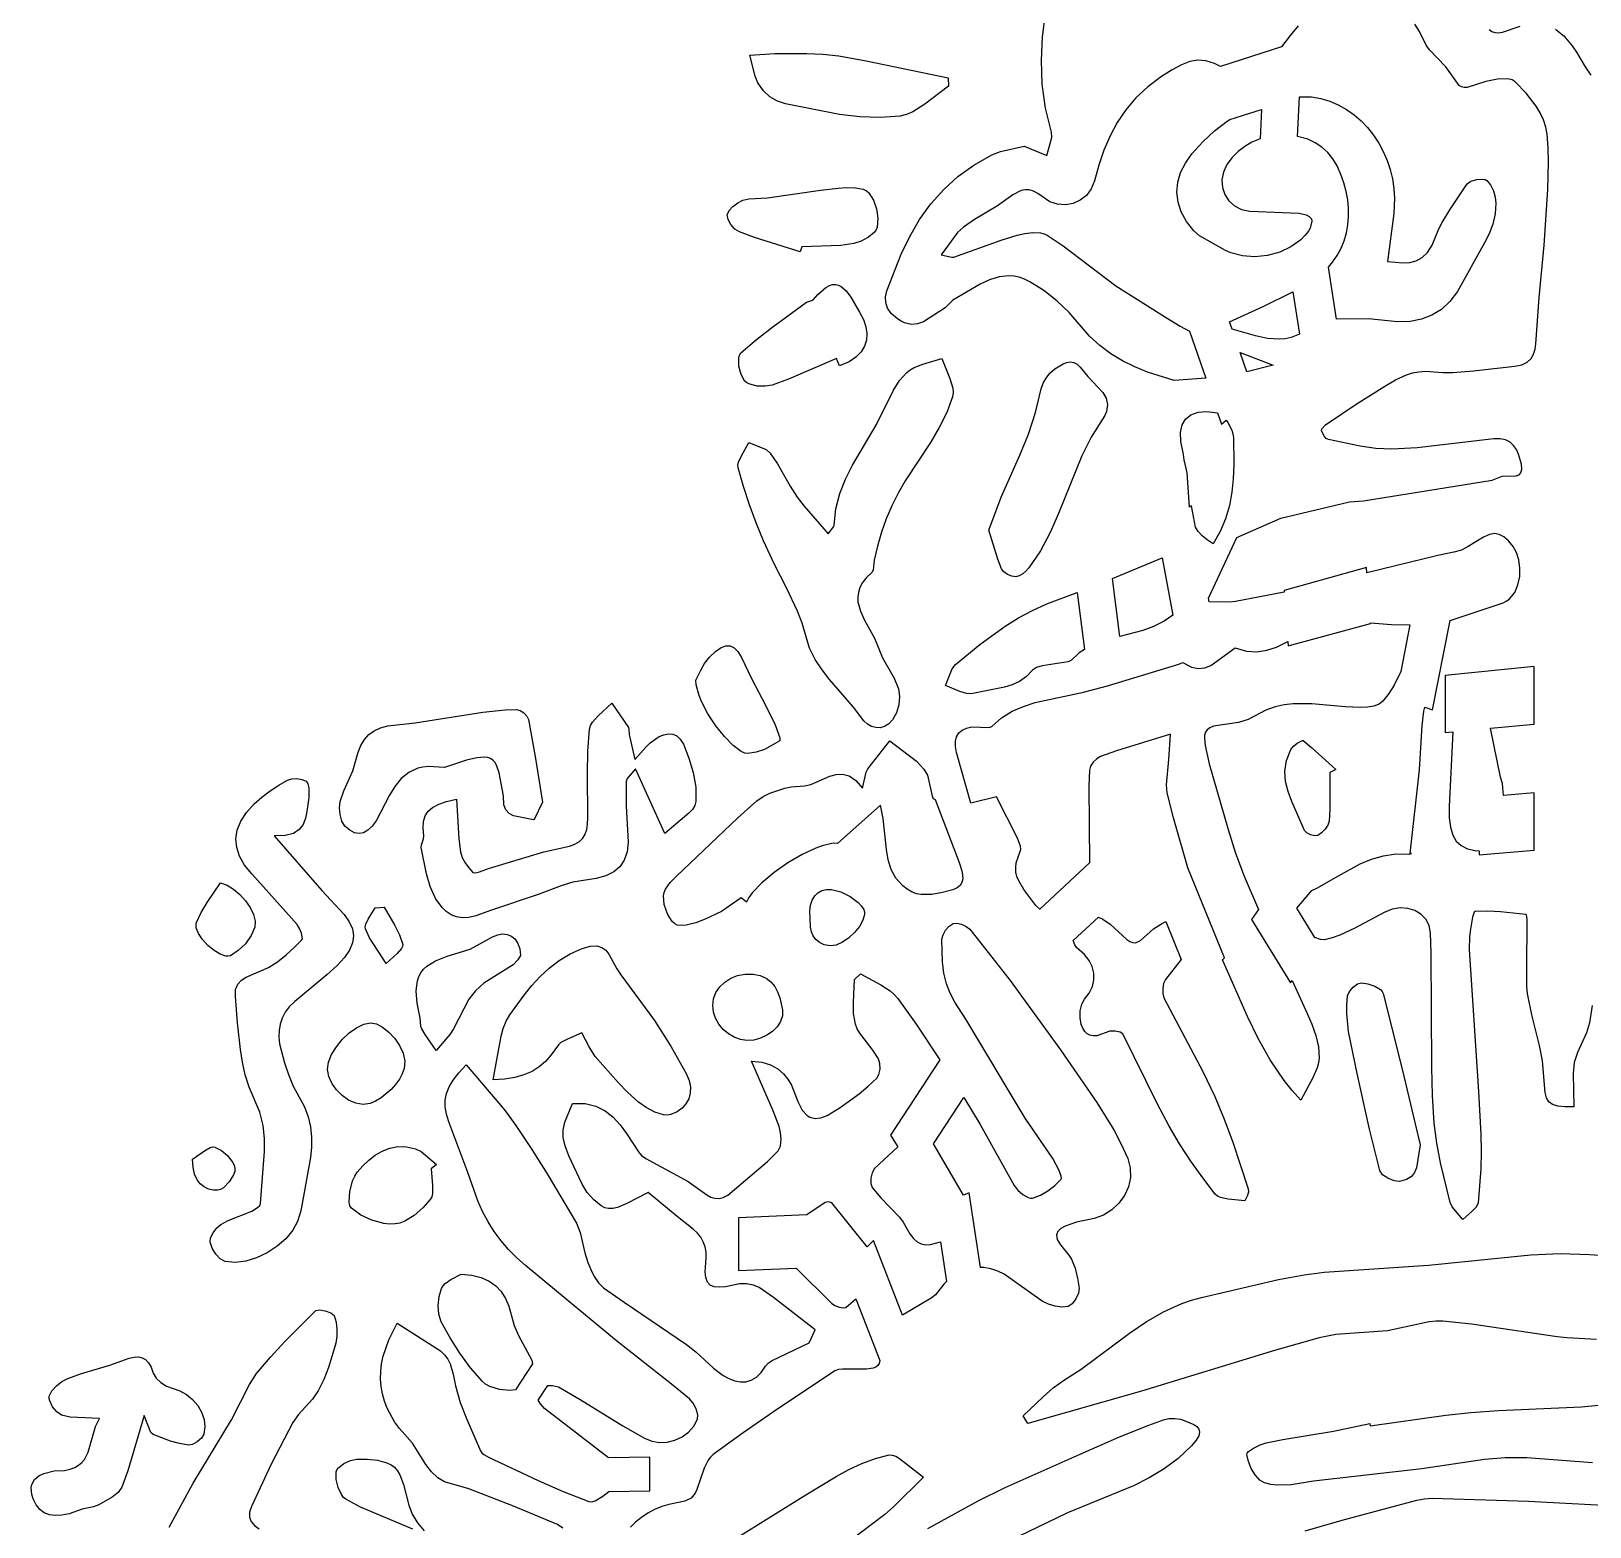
# Model space of a CAD drawing. Header units: centimetres. Extents: x 3.3 to 18.4, y 1.6 to 29.8.
# Drawn here: x 3.79 to 10.65, y 18.92 to 25.5 of the extents above; entities that cross this region are included whole.
import ezdxf

# ---------------------------------------------------------------- set-up
doc = ezdxf.new("R2010")
doc.units = ezdxf.units.CM
doc.layers.add('CUT', color=7, linetype='Continuous')

msp = doc.modelspace()

# ---------------------------------------------------------------- linework, layer by layer
at = {"layer": 'CUT'}
for points in [[(9.36741, 25.526278), (9.331523, 25.483032), (9.294508, 25.433287), (9.025356, 25.346515), (8.998767, 25.360407), (8.961631, 25.372174), (8.926424, 25.374738), (8.891193, 25.368562), (8.853988, 25.354107), (8.812855, 25.331835), (8.765845, 25.302208), (8.705498, 25.257674), (8.653509, 25.209105), (8.609057, 25.156687), (8.571316, 25.100605), (8.539464, 25.041044), (8.512676, 24.978191), (8.490131, 24.912232), (8.471004, 24.84335), (8.457141, 24.808352), (8.435823, 24.779857), (8.408683, 24.758351), (8.377361, 24.744319), (8.343491, 24.738247), (8.308711, 24.740619), (8.274657, 24.751921), (8.221827, 24.788535), (8.20215, 24.798902), (8.183521, 24.804127), (8.165525, 24.804598), (8.147748, 24.800705), (8.111195, 24.781375), (8.04381, 24.733226), (7.942647, 24.673261), (7.894369, 24.640277), (7.868546, 24.615754), (7.796085, 24.517758), (7.843058, 24.50737), (7.851719, 24.508178), (8.060447, 24.58293), (8.13083, 24.604947), (8.164365, 24.612629), (8.200159, 24.616506), (8.234225, 24.614412), (8.249363, 24.610449), (8.262575, 24.60418), (8.332916, 24.556924), (8.564716, 24.382128), (8.783028, 24.244135), (8.848251, 24.204569), (8.889454, 24.182564), (8.960568, 23.97502), (8.821941, 23.964577), (8.70457, 24.001587), (8.648615, 24.024475), (8.59483, 24.05116), (8.543478, 24.082299), (8.49482, 24.118549), (8.44912, 24.160567), (8.359121, 24.263917), (8.30595, 24.314946), (8.248279, 24.36062), (8.187261, 24.399463), (8.163441, 24.411059), (8.140143, 24.419027), (8.117331, 24.423669), (8.094967, 24.425284), (8.051437, 24.420636), (8.009255, 24.407486), (7.968126, 24.388237), (7.848078, 24.317922), (7.814426, 24.28457), (7.718041, 24.222766), (7.692297, 24.214035), (7.66494, 24.211986), (7.635493, 24.218618), (7.619837, 24.225813), (7.60348, 24.235927), (7.576211, 24.259457), (7.559758, 24.283622), (7.55231, 24.308362), (7.552055, 24.333617), (7.557182, 24.359327), (7.619866, 24.521101), (7.65802, 24.599422), (7.701674, 24.673125), (7.7513, 24.741788), (7.80737, 24.804984), (7.870354, 24.86229), (7.940726, 24.913281), (8.018956, 24.957533), (8.057459, 24.972677), (8.161016, 24.995709), (8.2618, 24.954953), (8.283051, 25.034267), (8.281335, 25.058076), (8.255676, 25.164126), (8.241556, 25.269096), (8.237678, 25.373266), (8.242746, 25.476918), (8.255462, 25.580332)], [(10.661586, 21.214025), (10.649616, 21.138275), (10.636175, 21.093896), (10.596512, 21.007442), (10.582713, 20.963054), (10.577214, 20.91519), (10.580029, 20.767675), (10.540414, 20.767604), (10.509868, 20.770671), (10.487187, 20.777715), (10.471167, 20.789577), (10.460607, 20.807097), (10.454301, 20.831116), (10.443064, 20.969997), (10.428989, 21.037825), (10.395776, 21.173466), (10.377059, 21.266814), (10.374439, 21.298068), (10.373362, 21.371711), (10.374957, 21.592778), (10.371691, 21.612496), (10.369855, 21.614978), (10.257623, 21.625855), (10.201578, 21.628971), (10.145737, 21.628286), (10.141793, 21.624911), (10.134327, 21.602923), (10.125154, 21.55012), (10.121147, 21.51592), (10.120104, 21.459986), (10.160918, 20.835418), (10.171338, 20.645874), (10.17313, 20.570927), (10.171481, 20.495788), (10.159614, 20.346059), (10.151105, 20.326699), (10.133545, 20.308356), (10.092061, 20.272386), (10.045154, 20.327336), (10.036271, 20.347301), (9.994156, 20.521223), (9.97698, 20.608781), (9.965724, 20.696828), (9.958507, 20.818751), (9.955819, 20.941059), (9.953224, 21.446175), (9.950067, 21.532746), (9.943546, 21.566106), (9.928883, 21.594111), (9.907421, 21.616304), (9.880504, 21.632226), (9.849477, 21.641421), (9.815682, 21.643429), (9.780463, 21.637793), (9.745165, 21.624055), (9.616315, 21.554058), (9.550708, 21.523945), (9.517239, 21.512339), (9.483184, 21.503883), (9.465749, 21.504066), (9.441382, 21.513438), (9.361186, 21.642689), (9.427483, 21.720724), (9.450091, 21.730075), (9.544728, 21.785379), (9.640672, 21.837173), (9.690597, 21.857854), (9.742602, 21.872976), (9.797274, 21.880979), (9.855197, 21.880304), (9.865793, 21.883614), (9.860436, 21.882411), (9.901388, 22.250855), (9.912784, 22.445993), (9.921112, 22.510184), (9.924349, 22.526498), (9.959297, 22.514829), (10.0363, 22.908986), (10.269569, 22.987068), (10.285282, 22.994801), (10.298976, 23.005062), (10.320563, 23.031881), (10.334833, 23.064959), (10.342291, 23.101732), (10.343441, 23.139634), (10.338787, 23.1761), (10.328831, 23.208566), (10.314079, 23.234465), (10.292637, 23.259568), (10.272559, 23.277263), (10.25269, 23.287655), (10.231871, 23.290852), (10.208945, 23.28696), (10.182756, 23.276085), (10.11596, 23.23381), (10.08621, 23.218517), (10.052425, 23.208872), (9.981738, 23.194636), (9.669682, 23.11782), (9.667909, 23.141364), (9.305483, 23.040227), (9.305988, 23.033463), (9.092096, 22.99233), (9.066953, 22.989712), (8.97532, 22.991258), (8.972493, 23.006742), (9.097079, 23.274354), (9.29101, 23.358725), (9.593621, 23.431556), (9.654773, 23.435075), (10.220927, 23.526472), (10.26485, 23.543377), (10.327179, 23.54466), (10.339372, 23.54947), (10.347965, 23.558896), (10.351836, 23.574347), (10.349862, 23.597233), (10.337456, 23.641235), (10.327891, 23.66116), (10.315503, 23.678646), (10.299856, 23.692901), (10.280514, 23.703134), (10.257041, 23.708554), (10.229001, 23.70837), (9.89168, 23.669012), (9.779061, 23.662131), (9.709516, 23.665123), (9.639747, 23.675738), (9.50045, 23.704639), (9.490705, 23.709746), (9.481572, 23.719728), (9.470096, 23.74433), (9.471966, 23.752165), (9.488034, 23.770071), (9.62224, 23.860403), (9.748629, 23.940567), (9.795905, 23.968068), (9.844487, 23.990343), (9.870361, 23.998298), (9.897872, 24.003479), (9.927458, 24.005398), (10.003977, 24.000274), (10.048771, 24.000167), (10.13915, 24.006784), (10.320761, 24.028313), (10.352353, 24.034367), (10.375827, 24.045571), (10.392445, 24.06117), (10.40347, 24.080406), (10.410164, 24.102523), (10.41379, 24.126766), (10.427889, 24.330573), (10.450093, 24.560152), (10.465887, 24.805507), (10.469663, 24.92779), (10.468256, 24.988593), (10.463789, 25.049078), (10.457944, 25.080245), (10.447281, 25.111526), (10.432529, 25.142533), (10.414422, 25.172881), (10.371059, 25.230055), (10.323041, 25.279954), (10.309175, 25.288243), (10.29063, 25.292647), (10.244275, 25.29181), (10.193531, 25.28147), (10.111225, 25.254003), (10.097704, 25.253772), (10.086412, 25.257141), (10.076601, 25.26401), (10.017791, 25.34555), (9.945396, 25.420948), (9.930742, 25.441143), (9.901439, 25.500326), (9.880492, 25.533271)], [(10.208235, 25.509794), (10.219723, 25.50129), (10.233129, 25.496268), (10.248582, 25.494892), (10.266211, 25.497321), (10.34446, 25.523962)], [(10.500213, 25.511672), (10.537105, 25.481334), (10.573374, 25.437706), (10.591744, 25.410676), (10.629898, 25.345717), (10.654814, 25.309271)], [(6.130824, 18.913782), (6.10736, 18.929781), (5.913752, 19.011176), (5.717742, 19.087148), (5.610929, 19.118255), (5.580582, 19.135135), (5.552752, 19.162303), (5.52889, 19.194596), (5.469461, 19.288445), (5.412046, 19.352725), (5.390916, 19.381999), (5.357892, 19.442177), (5.346035, 19.473106), (5.337305, 19.504612), (5.331719, 19.536708), (5.329297, 19.569405), (5.330056, 19.602717), (5.334014, 19.636656), (5.341189, 19.671234), (5.365263, 19.74236), (5.402422, 19.816194), (5.593337, 19.693816), (5.61118, 19.676541), (5.62488, 19.6575), (5.635248, 19.63683), (5.649223, 19.591153), (5.659577, 19.540612), (5.679541, 19.467522), (5.706812, 19.395923), (5.768358, 19.254428), (5.774216, 19.245622), (5.783109, 19.237896), (5.804268, 19.225951), (6.02314, 19.123532), (6.13351, 19.074849), (6.2456, 19.030942), (6.258369, 19.029829), (6.273422, 19.034013), (6.307705, 19.05417), (6.333619, 19.075437), (6.513871, 19.078174), (6.513871, 19.226193), (6.332066, 19.222708), (6.050055, 19.440917), (6.032868, 19.460343), (6.023524, 19.477133), (6.065921, 19.541977), (6.086435, 19.542256), (6.111697, 19.535137), (6.207154, 19.479849), (6.395284, 19.364214), (6.490834, 19.309117), (6.523067, 19.2962), (6.556967, 19.290971), (6.591269, 19.292924), (6.624712, 19.301555), (6.656032, 19.316359), (6.683965, 19.336831), (6.707251, 19.362466), (6.724625, 19.392759), (6.726029, 19.41316), (6.718376, 19.438532), (6.704724, 19.463485), (6.68813, 19.482629), (6.608946, 19.547657), (6.367296, 19.737948), (5.967412, 20.069747), (5.928404, 20.104206), (5.892365, 20.140601), (5.859317, 20.178996), (5.829286, 20.219454), (5.802294, 20.262038), (5.778365, 20.306811), (5.757523, 20.353836), (5.713803, 20.478389), (5.629191, 20.701937), (5.618986, 20.736152), (5.61373, 20.767658), (5.613767, 20.797407), (5.619441, 20.82635), (5.631094, 20.855439), (5.64907, 20.885625), (5.673712, 20.917859), (5.705363, 20.953091), (5.874212, 20.754238), (5.925183, 20.685477), (5.995204, 20.580398), (6.062681, 20.473554), (6.190932, 20.255822), (6.207973, 20.215176), (6.2287, 20.126235), (6.241649, 20.082685), (6.254338, 20.051635), (6.2696, 20.020943), (6.28811, 19.993306), (6.310544, 19.971421), (6.400676, 19.907728), (6.675398, 19.722454), (6.716499, 19.689238), (6.794823, 19.617423), (6.836871, 19.586104), (6.862521, 19.571931), (6.887972, 19.56223), (6.912985, 19.557516), (6.937319, 19.558309), (6.960733, 19.565125), (6.982988, 19.578482), (7.003843, 19.598898), (7.023057, 19.626889), (7.035399, 19.64058), (7.052793, 19.65144), (7.214974, 19.729786), (7.241276, 19.787205), (7.058483, 19.928936), (6.995248, 19.972628), (6.969827, 19.983754), (6.939792, 19.988966), (6.908568, 19.988788), (6.847174, 19.976398), (6.819822, 19.973712), (6.797499, 19.976033), (6.780178, 19.983707), (6.76783, 19.997082), (6.760426, 20.016507), (6.75794, 20.042329), (6.76266, 20.103272), (6.761617, 20.129065), (6.757199, 20.152587), (6.749394, 20.174153), (6.738188, 20.194075), (6.723569, 20.212667), (6.705522, 20.230241), (6.634041, 20.285018), (6.507486, 20.391639), (6.413219, 20.342504), (6.371604, 20.324899), (6.351863, 20.320571), (6.332711, 20.320266), (6.316429, 20.324261), (6.299834, 20.332418), (6.267359, 20.358248), (6.238581, 20.391808), (6.216799, 20.427153), (6.157161, 20.552433), (6.140998, 20.596612), (6.133181, 20.633504), (6.133144, 20.666873), (6.140319, 20.700486), (6.174034, 20.7835), (6.229679, 20.78299), (6.277164, 20.771597), (6.317799, 20.751019), (6.352889, 20.722956), (6.383744, 20.689108), (6.41167, 20.651173), (6.463967, 20.569843), (6.478083, 20.553764), (6.496295, 20.540231), (6.682417, 20.439025), (6.764847, 20.38031), (6.782977, 20.371204), (6.800932, 20.365989), (6.81905, 20.365237), (6.837668, 20.369516), (6.857123, 20.379398), (7.031462, 20.527711), (7.079194, 20.574983), (7.089354, 20.595752), (7.092507, 20.624039), (7.089959, 20.654557), (7.083019, 20.682017), (7.056735, 20.750006), (6.960948, 20.969073), (7.00715, 20.964437), (7.045549, 20.952619), (7.076941, 20.935135), (7.102123, 20.913503), (7.12189, 20.889238), (7.137038, 20.863857), (7.165617, 20.791266), (7.185055, 20.753806), (7.206426, 20.730275), (7.217795, 20.723137), (7.241813, 20.716927), (7.267427, 20.719883), (7.294503, 20.730099), (7.352501, 20.764691), (7.436084, 20.825295), (7.475606, 20.858469), (7.512904, 20.893755), (7.522615, 20.910971), (7.527304, 20.934537), (7.526754, 20.959166), (7.52075, 20.979572), (7.49517, 21.018177), (7.438201, 21.091932), (7.427335, 21.111295), (7.419393, 21.13159), (7.411117, 21.17868), (7.410551, 21.228069), (7.41528, 21.328595), (7.441936, 21.354088), (7.530556, 21.305085), (7.571934, 21.278416), (7.589811, 21.263004), (7.605022, 21.24562), (7.686533, 21.131499), (7.791032, 20.974627), (7.573539, 20.643632), (7.60555, 20.591938), (7.502291, 20.496439), (7.492379, 20.478012), (7.486935, 20.454053), (7.486846, 20.430303), (7.493002, 20.412504), (7.531306, 20.368044), (7.612546, 20.2829), (7.629592, 20.260045), (7.658974, 20.209101), (7.674379, 20.188755), (7.690583, 20.174309), (7.708071, 20.165348), (7.727328, 20.161463), (7.748837, 20.162239), (7.793805, 20.173953), (7.820313, 19.99983), (7.807498, 19.987233), (7.770885, 19.940424), (7.752649, 19.926338), (7.626668, 19.851888), (7.499175, 20.179754), (7.471315, 20.152344), (7.314774, 20.345867), (7.301231, 20.350017), (7.285691, 20.346911), (7.204659, 20.293377), (6.903847, 20.279246), (6.903847, 20.047231), (7.15858, 20.057625), (7.313932, 19.903344), (7.328437, 19.893496), (7.34695, 19.886051), (7.364684, 19.882761), (7.376848, 19.885378), (7.421366, 19.92246), (7.526128, 19.651316), (7.522931, 19.639006), (7.517001, 19.629097), (7.508114, 19.622212), (7.496426, 19.61778), (7.4671, 19.614141), (7.362582, 19.612806), (7.34396, 19.611395), (7.328304, 19.605497), (7.058665, 19.425156), (6.925249, 19.333001), (6.79368, 19.238339), (6.781127, 19.226762), (6.770419, 19.212444), (6.753327, 19.177886), (6.721428, 19.083266), (6.714309, 19.068308), (6.696127, 19.046073), (6.668768, 19.032038), (6.597403, 19.018031), (6.566408, 19.008522), (6.535412, 18.99562), (6.505281, 18.97972), (6.47688, 18.961222), (6.451072, 18.940522), (6.428724, 18.918018)], [(10.679902, 19.743408), (10.549945, 19.751188), (10.506882, 19.755564), (10.130481, 19.811982), (10.004601, 19.824834), (9.974514, 19.825157), (9.944233, 19.822253), (9.760162, 19.782719), (9.532661, 19.765981), (9.459232, 19.752024), (9.263223, 19.696198), (8.678268, 19.51731), (8.177538, 19.374964), (8.157451, 19.407528), (8.244954, 19.491915), (8.289939, 19.532029), (8.338407, 19.566273), (8.412432, 19.613969), (8.625778, 19.771716), (8.698647, 19.821349), (8.774727, 19.865587), (8.855417, 19.90208), (8.897927, 19.916688), (8.942115, 19.928477), (9.280246, 20.007601), (9.393735, 20.029362), (9.481197, 20.040879), (9.940567, 20.071323), (10.391432, 20.116687), (10.520222, 20.122158), (10.649054, 20.118674), (10.777934, 20.108728)], [(4.398352, 18.917432), (4.504311, 19.111387), (4.67312, 19.390653), (4.751789, 19.546403), (4.783578, 19.593747), (4.84485, 19.666501), (4.90937, 19.736649), (5.044148, 19.871622), (5.06049, 19.874966), (5.086196, 19.870641), (5.111065, 19.861183), (5.124899, 19.849132), (5.133329, 19.820418), (5.137335, 19.789513), (5.136859, 19.75824), (5.131844, 19.728422), (5.116959, 19.674306), (5.099634, 19.620689), (5.07924, 19.568346), (5.055151, 19.518051), (5.029868, 19.481603), (4.968182, 19.414631), (4.942517, 19.378296), (4.848197, 19.195597), (4.760687, 19.009408), (4.752618, 18.984189), (4.752593, 18.962126), (4.760091, 18.942823), (4.774591, 18.92589), (4.795574, 18.910931)], [(10.662446, 19.200623), (10.374333, 19.222611), (10.278549, 19.223394), (10.186767, 19.21609), (9.911955, 19.174229), (9.435298, 19.120715), (9.3368, 19.105141), (9.275674, 19.103296), (9.246641, 19.105973), (9.219947, 19.112627), (9.198658, 19.124932), (9.177836, 19.148339), (9.161019, 19.176558), (9.148685, 19.207331), (9.141306, 19.2384), (9.143071, 19.244035), (9.149254, 19.250894), (9.171136, 19.266282), (9.19947, 19.280556), (9.226778, 19.289708), (9.300307, 19.304133), (9.522359, 19.340764), (9.683147, 19.374672), (9.684604, 19.364711), (10.016796, 19.410841), (10.127846, 19.422568), (10.249298, 19.431011), (10.614417, 19.448067), (10.928487, 19.478749)], [(7.737509, 18.911694), (7.959455, 19.034616), (8.077882, 19.092849), (8.407657, 19.240089), (8.58157, 19.315489), (8.709592, 19.3678), (8.774523, 19.391267), (8.798348, 19.396306), (8.824223, 19.396704), (8.850044, 19.392914), (8.873706, 19.385395), (8.908621, 19.369419), (8.921703, 19.360486), (8.930349, 19.349911), (8.933417, 19.336935), (8.929767, 19.3208), (8.918257, 19.300747), (8.897747, 19.276019), (8.83949, 19.220772), (8.777107, 19.174258), (8.711391, 19.134768), (8.643137, 19.100597), (8.353015, 18.980554), (7.405189, 18.524037)], [(5.471865, 18.909499), (5.241701, 19.006292), (5.176833, 19.040663), (5.166272, 19.049292), (5.156953, 19.061398), (5.142511, 19.092773), (5.134442, 19.128259), (5.133683, 19.161323), (5.137001, 19.170361), (5.144476, 19.17983), (5.168243, 19.19808), (5.197681, 19.212112), (5.225487, 19.217963), (5.269955, 19.217468), (5.315626, 19.212871), (5.357481, 19.201777), (5.375411, 19.193046), (5.390505, 19.181792), (5.403657, 19.166548), (5.414288, 19.14852), (5.42998, 19.106489), (5.453052, 19.015137), (5.468943, 18.975033), (5.491854, 18.937161), (5.520771, 18.902374)], [(6.804303, 18.813954), (7.201197, 19.060531), (7.334722, 19.140619), (7.390103, 19.171342), (7.447674, 19.198786), (7.506864, 19.221009), (7.567105, 19.236065), (7.581148, 19.23562), (7.596375, 19.230054), (7.612898, 19.22025), (7.718854, 19.138614), (7.586273, 19.008261), (7.547761, 18.974207), (7.331878, 18.809445)], [(9.397774, 18.901724), (9.561062, 18.948274), (9.888976, 19.036808), (9.922205, 19.043209), (9.956512, 19.045896), (10.381493, 19.03197), (10.736866, 19.013105), (11.222793, 18.977797), (11.465196, 18.955215), (11.70655, 18.925408), (11.791776, 18.911423)]]:
    msp.add_lwpolyline(points, dxfattribs=at)
for points in [[(6.9778, 25.304018), (6.954361, 25.396681), (7.063706, 25.404722), (7.205517, 25.403825), (7.27613, 25.400933), (7.345968, 25.393191), (7.466677, 25.371943), (7.826972, 25.296597), (7.828819, 25.260562), (7.724589, 25.181467), (7.67168, 25.147529), (7.644488, 25.135773), (7.616599, 25.128944), (7.528517, 25.122022), (7.438689, 25.124841), (7.349079, 25.136039), (7.111631, 25.182369), (7.075873, 25.194903), (7.042933, 25.213333), (7.013871, 25.239506), (6.989746, 25.27527)], [(10.15311, 24.84987), (10.179727, 24.851438), (10.190296, 24.849627), (10.197474, 24.845848), (10.213905, 24.825386), (10.226551, 24.800033), (10.234688, 24.772471), (10.237589, 24.745383), (10.233846, 24.698166), (10.223389, 24.653597), (10.207625, 24.611107), (10.187958, 24.570128), (10.068518, 24.356625), (10.034978, 24.312688), (9.997556, 24.277865), (9.956045, 24.251862), (9.910243, 24.234384), (9.859945, 24.225136), (9.804946, 24.223823), (9.677554, 24.23688), (9.536791, 24.235476), (9.50097, 24.463897), (9.519039, 24.485203), (9.539518, 24.515401), (9.556413, 24.547173), (9.569776, 24.580326), (9.579657, 24.614668), (9.586106, 24.650005), (9.589175, 24.686145), (9.588914, 24.722896), (9.585373, 24.760065), (9.578604, 24.797459), (9.568656, 24.834885), (9.555581, 24.872152), (9.53943, 24.909066), (9.520693, 24.941122), (9.49783, 24.96887), (9.471395, 24.992328), (9.441939, 25.011518), (9.410016, 25.02646), (9.364084, 25.039409), (9.372601, 25.214033), (9.425768, 25.21281), (9.466972, 25.205826), (9.506489, 25.194203), (9.544155, 25.178261), (9.579803, 25.158323), (9.613269, 25.13471), (9.644386, 25.107743), (9.672991, 25.077744), (9.698916, 25.045032), (9.721998, 25.009931), (9.74207, 24.972761), (9.758967, 24.933843), (9.772524, 24.893499), (9.782575, 24.852049), (9.788955, 24.809816), (9.791498, 24.76712), (9.788803, 24.699232), (9.760718, 24.489142), (9.827919, 24.482726), (9.858343, 24.484567), (9.886563, 24.491804), (9.912516, 24.50596), (9.936136, 24.528558), (9.95736, 24.561121), (9.987176, 24.632333), (10.0012, 24.660025), (10.035524, 24.716547), (10.110825, 24.830956), (10.127013, 24.842569)], [(9.054135, 24.916192), (9.038222, 24.882507), (9.031761, 24.848216), (9.034093, 24.814762), (9.044555, 24.783586), (9.062486, 24.75613), (9.087226, 24.733837), (9.118112, 24.71815), (9.154484, 24.71051), (9.371444, 24.701078), (9.402345, 24.693809), (9.416004, 24.686501), (9.425525, 24.676973), (9.42806, 24.665876), (9.420523, 24.636054), (9.413323, 24.622901), (9.397364, 24.602417), (9.37892, 24.583841), (9.335759, 24.552601), (9.2862, 24.529565), (9.232603, 24.515116), (9.177325, 24.509639), (9.122728, 24.513516), (9.071169, 24.527132), (9.047267, 24.537711), (8.933854, 24.602209), (8.908298, 24.623634), (8.875697, 24.664809), (8.852585, 24.707204), (8.838727, 24.750366), (8.833887, 24.793843), (8.837827, 24.837184), (8.850313, 24.879936), (8.871107, 24.921648), (8.899973, 24.961868), (8.948003, 25.015001), (8.999669, 25.06329), (9.054918, 25.106083), (9.066171, 25.113099), (9.206018, 25.157318), (9.199767, 25.028641), (9.16391, 25.01379), (9.132151, 24.995471), (9.1029, 24.973084), (9.076711, 24.946651)], [(7.032488, 24.769148), (7.265281, 24.802696), (7.343102, 24.81132), (7.380243, 24.813688), (7.419142, 24.812887), (7.453733, 24.806369), (7.467517, 24.80017), (7.477948, 24.791587), (7.498096, 24.759356), (7.511314, 24.720208), (7.51707, 24.678756), (7.51483, 24.639615), (7.510498, 24.628189), (7.502039, 24.616727), (7.476118, 24.595149), (7.44382, 24.577794), (7.411897, 24.567574), (7.355385, 24.559749), (7.182671, 24.552772), (7.175216, 24.531433), (6.974158, 24.594376), (6.908456, 24.618652), (6.888911, 24.631422), (6.870983, 24.651332), (6.85838, 24.673706), (6.854809, 24.69387), (6.862852, 24.712749), (6.879684, 24.731105), (6.901277, 24.746903), (6.923599, 24.75811), (6.949344, 24.764493)], [(7.055843, 24.20133), (7.203769, 24.309626), (7.227325, 24.316467), (7.233118, 24.320182), (7.25311, 24.343298), (7.288535, 24.374197), (7.304225, 24.382707), (7.318739, 24.387075), (7.332205, 24.387664), (7.344753, 24.384837), (7.356511, 24.378957), (7.378175, 24.359494), (7.398228, 24.332179), (7.437629, 24.265621), (7.454448, 24.233026), (7.465221, 24.201622), (7.469735, 24.171572), (7.467778, 24.143043), (7.459136, 24.116199), (7.443597, 24.091203), (7.420949, 24.068222), (7.390979, 24.047419), (7.348853, 24.029198), (7.336104, 24.061059), (7.124702, 23.970602), (7.052816, 23.944852), (7.021505, 23.939378), (6.986628, 23.940661), (6.954412, 23.948705), (6.941246, 23.955263), (6.931081, 23.963512), (6.915598, 23.991325), (6.906502, 24.028288), (6.905442, 24.063537), (6.908439, 24.077124), (6.914062, 24.086208), (6.98345, 24.14542)], [(9.180213, 24.161238), (9.076303, 24.191204), (9.065506, 24.222564), (9.213407, 24.290536), (9.344079, 24.354563), (9.373108, 24.168647), (9.335936, 24.153597), (9.310204, 24.14827), (9.284364, 24.146198), (9.232416, 24.149976)], [(9.111923, 24.087744), (9.161795, 24.069084), (9.256901, 24.032879), (9.14127, 24.002505)], [(7.659935, 24.012603), (7.677195, 24.022291), (7.716195, 24.036937), (7.799081, 24.061069), (7.835029, 23.97367), (7.847953, 23.931539), (7.849652, 23.911953), (7.846843, 23.893767), (7.820816, 23.824629), (7.787574, 23.757522), (7.749111, 23.692698), (7.638228, 23.52374), (7.607341, 23.468967), (7.579325, 23.412998), (7.554476, 23.355656), (7.533091, 23.296765), (7.515468, 23.236147), (7.501904, 23.173624), (7.496452, 23.130218), (7.490515, 23.120344), (7.467777, 23.097642), (7.45084, 23.075409), (7.439162, 23.053605), (7.4322, 23.032192), (7.429411, 23.011131), (7.43025, 22.990382), (7.440644, 22.949669), (7.459036, 22.90974), (7.502434, 22.830991), (7.538797, 22.744819), (7.590171, 22.654927), (7.608947, 22.608091), (7.613191, 22.574309), (7.6096, 22.537383), (7.599125, 22.50167), (7.582718, 22.471529), (7.56577, 22.45335), (7.547324, 22.441897), (7.528038, 22.436628), (7.508569, 22.437002), (7.489576, 22.442477), (7.471716, 22.452514), (7.455648, 22.466569), (7.410933, 22.527814), (7.305639, 22.649539), (7.272089, 22.691742), (7.242091, 22.737142), (7.217309, 22.787167), (7.184158, 22.897037), (7.164511, 22.949761), (7.116296, 23.053123), (7.063296, 23.155545), (7.014043, 23.259241), (6.981964, 23.338069), (6.952387, 23.41799), (6.925813, 23.49888), (6.902744, 23.580614), (6.901791, 23.592708), (6.904367, 23.605711), (6.91696, 23.633635), (6.949868, 23.691471), (7.025749, 23.660658), (7.043856, 23.644969), (7.075539, 23.59801), (7.132507, 23.499249), (7.163023, 23.451265), (7.193305, 23.411174), (7.298593, 23.289573), (7.323795, 23.323014), (7.32544, 23.328086), (7.332438, 23.399807), (7.349775, 23.467061), (7.375173, 23.530831), (7.406353, 23.592097), (7.511796, 23.770684), (7.587278, 23.922242), (7.61345, 23.964286), (7.644789, 24.000683)], [(8.348978, 24.0448), (8.364585, 24.046618), (8.379635, 24.04405), (8.394288, 24.036722), (8.408705, 24.024255), (8.442329, 23.982481), (8.507277, 23.912382), (8.521873, 23.886836), (8.528231, 23.858898), (8.523524, 23.827785), (8.516139, 23.810793), (8.456241, 23.7149), (8.415471, 23.633296), (8.312897, 23.379305), (8.276028, 23.296095), (8.233193, 23.21587), (8.181614, 23.139984), (8.169548, 23.126364), (8.155112, 23.113858), (8.139641, 23.10467), (8.12447, 23.101002), (8.106746, 23.103785), (8.088079, 23.111523), (8.071954, 23.122724), (8.061856, 23.135896), (8.045535, 23.177988), (8.006447, 23.306306), (8.060166, 23.45196), (8.142569, 23.636038), (8.180863, 23.728761), (8.210992, 23.823565), (8.235765, 23.928493), (8.24517, 23.952536), (8.257874, 23.975377), (8.274884, 23.996852), (8.297208, 24.016801), (8.332653, 24.038974)], [(8.871941, 23.795246), (8.895416, 23.81405), (8.926739, 23.825072), (8.965719, 23.827877), (9.012163, 23.822034), (9.03012, 23.772036), (9.050482, 23.789902), (9.058289, 23.780253), (9.075225, 23.746581), (9.080339, 23.729893), (9.082522, 23.714576), (9.084438, 23.593076), (9.081851, 23.53277), (9.075557, 23.473111), (9.064548, 23.414365), (9.047815, 23.356794), (9.024351, 23.300663), (8.993147, 23.246235), (8.966614, 23.262972), (8.944883, 23.281185), (8.92746, 23.300718), (8.915478, 23.318942), (8.898319, 23.412899), (8.88856, 23.407703), (8.878656, 23.558328), (8.865203, 23.615554), (8.862685, 23.639314), (8.850526, 23.696481), (8.849304, 23.736028), (8.856507, 23.769094)], [(8.815271, 22.93279), (8.778241, 22.905745), (8.731338, 22.882032), (8.683839, 22.864584), (8.583052, 22.838834), (8.550833, 23.092812), (8.769485, 23.184584)], [(8.355449, 22.726285), (8.240525, 22.708967), (8.216148, 22.702075), (8.198646, 22.689745), (8.171162, 22.66151), (8.140953, 22.640839), (8.108611, 22.626159), (8.074733, 22.615895), (7.935748, 22.587517), (7.922624, 22.585678), (7.908555, 22.587062), (7.878426, 22.596628), (7.816079, 22.622885), (7.844587, 22.696573), (7.85925, 22.715215), (7.966036, 22.803699), (8.078009, 22.883926), (8.13672, 22.919984), (8.197661, 22.952826), (8.261145, 22.982067), (8.39522, 23.032244), (8.426872, 22.781699), (8.403067, 22.765859), (8.369524, 22.734507)], [(8.231491, 21.636406), (8.213014, 21.653599), (8.160593, 21.725406), (8.13764, 21.763037), (8.130077, 21.781995), (8.125523, 21.801417), (8.124282, 21.821575), (8.126654, 21.842747), (8.146444, 21.901437), (8.144994, 21.915997), (8.132536, 21.950013), (8.039613, 22.132613), (7.926522, 22.104136), (7.864468, 22.327132), (7.859171, 22.353797), (7.85907, 22.377265), (7.863999, 22.397343), (7.873789, 22.413838), (7.888274, 22.426559), (7.907285, 22.435313), (7.930656, 22.439906), (8.00778, 22.437588), (8.018743, 22.442623), (8.062479, 22.480237), (8.109317, 22.50903), (8.15867, 22.530718), (8.209948, 22.547018), (8.422554, 22.59266), (8.528014, 22.621036), (8.841904, 22.716064), (8.859697, 22.723496), (8.897892, 22.703762), (8.928801, 22.696808), (8.956918, 22.699923), (8.982912, 22.710693), (9.089867, 22.788914), (9.140055, 22.773688), (9.185821, 22.770732), (9.229865, 22.777614), (9.272201, 22.791744), (9.322167, 22.816622), (9.323643, 22.796837), (9.6864, 22.895815), (9.686211, 22.89833), (9.777719, 22.891173), (9.858761, 22.888949), (9.818925, 22.684165), (9.789719, 22.624484), (9.766778, 22.587738), (9.740726, 22.554064), (9.723534, 22.540834), (9.70036, 22.532219), (9.672554, 22.527448), (9.641465, 22.525749), (9.574839, 22.528482), (9.427634, 22.541283), (9.345829, 22.541927), (9.305503, 22.537357), (9.2655, 22.528195), (9.225775, 22.513444), (9.147724, 22.473045), (9.104968, 22.460158), (8.99425, 22.443276), (8.978168, 22.436879), (8.966816, 22.428071), (8.959536, 22.417174), (8.955669, 22.404511), (8.954558, 22.390405), (8.957972, 22.359152), (8.975701, 22.278116), (9.058802, 21.988698), (9.091544, 21.884919), (9.129566, 21.783338), (9.193542, 21.637011), (9.161976, 21.592602), (9.333501, 21.314562), (9.340474, 21.324282), (9.407306, 21.17897), (9.427487, 21.13142), (9.444901, 21.082115), (9.456678, 21.03224), (9.459947, 20.982979), (9.457219, 20.961647), (9.451152, 20.940235), (9.431466, 20.896222), (9.379148, 20.796784), (9.34077, 20.839459), (9.305675, 20.883419), (9.243949, 20.9746), (9.191203, 21.069131), (9.144672, 21.165817), (9.033925, 21.415373), (9.043107, 21.424253), (8.882521, 21.820616), (8.881214, 21.819334), (8.819028, 22.040344), (8.79144, 22.149846), (8.787417, 22.18535), (8.79806, 22.297254), (8.805594, 22.407995), (8.568342, 22.334419), (8.497586, 22.310007), (8.481016, 22.30036), (8.465443, 22.285157), (8.453695, 22.267417), (8.4486, 22.250158), (8.446745, 22.181003), (8.448591, 21.842573), (8.230597, 21.638811)], [(7.066225, 22.4496), (7.086867, 22.391961), (7.086875, 22.379162), (7.018387, 22.341347), (6.982056, 22.328435), (6.945592, 22.323092), (6.931777, 22.325383), (6.916087, 22.332392), (6.880637, 22.358561), (6.842355, 22.397603), (6.804354, 22.445522), (6.769747, 22.498321), (6.741645, 22.552003), (6.731007, 22.577926), (6.718501, 22.625439), (6.717411, 22.64603), (6.738259, 22.690753), (6.754593, 22.719702), (6.776222, 22.746966), (6.803752, 22.772475), (6.827794, 22.789372), (6.848978, 22.797697), (6.867931, 22.797489), (6.885282, 22.788788), (6.901661, 22.771634), (6.917696, 22.746065), (6.962035, 22.652867), (7.023415, 22.536683)], [(10.047656, 22.41836), (10.032423, 22.089734), (10.032645, 22.039999), (10.037482, 21.99838), (10.047378, 21.964423), (10.062781, 21.937673), (10.084138, 21.917674), (10.111895, 21.903973), (10.146498, 21.896114), (10.163513, 21.89511), (10.163513, 21.877183), (10.406738, 21.897209), (10.406738, 22.150839), (10.270559, 22.138786), (10.266136, 22.190763), (10.258438, 22.21905), (10.213858, 22.43429), (10.406738, 22.452778), (10.406738, 22.706408), (10.013744, 22.666314), (10.013744, 22.415109)], [(5.870072, 22.136223), (5.851116, 22.237509), (5.839419, 22.272177), (5.832093, 22.284808), (5.823478, 22.294508), (5.813345, 22.301431), (5.801468, 22.30573), (5.787618, 22.30756), (5.753089, 22.304423), (5.707935, 22.29325), (5.610301, 22.261725), (5.54064, 22.266288), (5.515746, 22.263765), (5.493038, 22.258345), (5.453469, 22.239795), (5.420511, 22.212602), (5.392739, 22.178732), (5.368732, 22.140147), (5.309532, 22.02667), (5.291965, 22.002805), (5.273656, 21.985363), (5.254645, 21.974608), (5.234973, 21.970804), (5.214678, 21.974213), (5.193803, 21.985099), (5.172387, 22.003726), (5.15883, 22.025637), (5.150971, 22.054112), (5.148761, 22.08461), (5.152147, 22.112588), (5.167494, 22.158249), (5.206926, 22.247402), (5.230426, 22.328578), (5.242872, 22.359188), (5.258678, 22.385114), (5.278136, 22.406503), (5.301535, 22.423507), (5.329167, 22.436276), (5.361322, 22.44496), (5.481572, 22.458586), (5.779555, 22.50543), (5.878034, 22.514795), (5.927311, 22.516489), (5.94298, 22.512352), (5.959718, 22.501749), (5.973664, 22.487746), (5.98096, 22.473406), (6.011325, 22.301169), (6.041671, 22.108933), (6.005247, 22.032993), (6.001974, 22.030809), (5.914102, 22.049255), (5.895617, 22.059271), (5.881278, 22.074725), (5.872463, 22.097255)], [(6.160652, 21.914995), (6.184845, 21.924076), (6.204116, 21.935861), (6.218892, 21.950486), (6.2296, 21.968087), (6.236666, 21.988801), (6.240515, 22.012762), (6.241574, 22.040109), (6.239878, 22.23588), (6.242045, 22.333536), (6.249162, 22.430652), (6.253212, 22.445874), (6.261437, 22.46065), (6.28669, 22.48926), (6.346371, 22.545502), (6.420309, 22.437632), (6.422447, 22.430955), (6.422758, 22.40658), (6.448897, 22.297357), (6.498404, 22.35332), (6.516317, 22.370336), (6.555606, 22.397488), (6.575887, 22.406015), (6.595862, 22.410034), (6.614985, 22.408689), (6.632708, 22.401125), (6.648485, 22.386485), (6.661767, 22.363912), (6.685941, 22.303121), (6.704911, 22.239455), (6.716132, 22.174972), (6.717057, 22.111728), (6.712305, 22.094392), (6.70171, 22.077425), (6.686435, 22.06062), (6.580679, 21.971812), (6.45142, 22.255819), (6.414277, 22.212946), (6.410168, 22.200552), (6.410326, 22.092894), (6.418655, 21.933693), (6.41381, 21.889998), (6.401895, 21.853823), (6.382618, 21.82462), (6.355688, 21.801845), (6.320811, 21.784952), (6.277696, 21.773398), (6.17479, 21.757439), (6.124117, 21.740971), (6.023267, 21.702595), (5.8172, 21.634211), (5.749247, 21.609477), (5.718043, 21.600935), (5.689373, 21.599435), (5.663236, 21.604034), (5.639628, 21.61379), (5.618548, 21.62776), (5.599994, 21.645002), (5.57045, 21.685531), (5.547379, 21.737342), (5.531825, 21.793477), (5.508392, 21.909489), (5.50907, 21.921602), (5.518635, 21.947713), (5.519934, 21.960277), (5.516768, 21.994377), (5.518409, 22.023515), (5.525456, 22.048189), (5.538507, 22.068898), (5.558161, 22.086141), (5.585017, 22.100416), (5.619674, 22.112222), (5.662732, 22.122058), (5.674038, 21.947516), (5.68133, 21.890467), (5.688644, 21.865777), (5.701387, 21.841808), (5.71778, 21.819511), (5.736041, 21.799836), (5.746959, 21.798157), (5.764316, 21.803123), (5.803609, 21.817714), (6.048377, 21.891059)], [(6.576951, 21.711361), (6.583492, 21.726298), (6.604284, 21.755658), (6.630934, 21.783766), (6.902091, 22.040742), (6.985615, 22.115204), (7.012441, 22.134129), (7.042945, 22.149028), (7.107988, 22.171179), (7.13632, 22.176579), (7.194852, 22.181069), (7.222734, 22.187273), (7.306419, 22.22318), (7.334309, 22.230972), (7.362452, 22.232236), (7.391, 22.224306), (7.420108, 22.20452), (7.449927, 22.170213), (7.466448, 22.240864), (7.473639, 22.255599), (7.570941, 22.379305), (7.687248, 22.289151), (7.72078, 22.254729), (7.735686, 22.228092), (7.758502, 22.129322), (7.761473, 22.125017), (7.770158, 22.120735), (7.875298, 21.84281), (7.887444, 21.806294), (7.890728, 21.78848), (7.891106, 21.7716), (7.887791, 21.756131), (7.879998, 21.74255), (7.86694, 21.731336), (7.847831, 21.722966), (7.802678, 21.710842), (7.754939, 21.702634), (7.709017, 21.702033), (7.688115, 21.705739), (7.669318, 21.712733), (7.646489, 21.725887), (7.626951, 21.740658), (7.596622, 21.774483), (7.576078, 21.813072), (7.563065, 21.855291), (7.555332, 21.900005), (7.541268, 22.037773), (7.529228, 22.096251), (7.339687, 21.927804), (7.320939, 21.928124), (7.273252, 21.917476), (7.245493, 21.907228), (7.1851, 21.878688), (7.12214, 21.841826), (7.06134, 21.799525), (7.007422, 21.754669), (6.965111, 21.710144), (6.949784, 21.688906), (6.939131, 21.668833), (6.916884, 21.687281), (6.829995, 21.627974), (6.758471, 21.594379), (6.716284, 21.578124), (6.674513, 21.567913), (6.654331, 21.566482), (6.634908, 21.568253), (6.623753, 21.573555), (6.612568, 21.584489), (6.601873, 21.599769), (6.592185, 21.61811), (6.577902, 21.658832), (6.573865, 21.696368)], [(9.309308, 22.245183), (9.315954, 22.292029), (9.334602, 22.340672), (9.346489, 22.355365), (9.363682, 22.369064), (9.386098, 22.380488), (9.389626, 22.380204), (9.426575, 22.349868), (9.53274, 22.25285), (9.506224, 22.239368), (9.506984, 22.078628), (9.503873, 22.025358), (9.498242, 22.007334), (9.486272, 21.98954), (9.470514, 21.973741), (9.453517, 21.961702), (9.440091, 21.96031), (9.421924, 21.965007), (9.405015, 21.973601), (9.395368, 21.983897), (9.338867, 22.112223), (9.323017, 22.1556), (9.312414, 22.199813)], [(4.927655, 21.208713), (4.909114, 21.184362), (4.895637, 21.158606), (4.886865, 21.131633), (4.882439, 21.103633), (4.881998, 21.074795), (4.885185, 21.045309), (4.906369, 20.962512), (4.923593, 20.910034), (4.94457, 20.859431), (4.994629, 20.768295), (5.011222, 20.724132), (5.021267, 20.6797), (5.025689, 20.634984), (5.025415, 20.589969), (5.021369, 20.54464), (4.977992, 20.309919), (4.964021, 20.263957), (4.943578, 20.224684), (4.91308, 20.187697), (4.874786, 20.154304), (4.830955, 20.125814), (4.783849, 20.103533), (4.735725, 20.088769), (4.688845, 20.082831), (4.645467, 20.087026), (4.624135, 20.098659), (4.60446, 20.120129), (4.58876, 20.146512), (4.579353, 20.172884), (4.581271, 20.192215), (4.592082, 20.21431), (4.60832, 20.235126), (4.626519, 20.250623), (4.658934, 20.268006), (4.763253, 20.309451), (4.788131, 20.324608), (4.797728, 20.334046), (4.801634, 20.343268), (4.818479, 20.571088), (4.818209, 20.62833), (4.811906, 20.686172), (4.797452, 20.744857), (4.750834, 20.855185), (4.734111, 20.908528), (4.721629, 20.964064), (4.712459, 21.021201), (4.700338, 21.137907), (4.690315, 21.25391), (4.691493, 21.28464), (4.7009, 21.308156), (4.716858, 21.32594), (4.737689, 21.339473), (4.836167, 21.380715), (4.875961, 21.406708), (4.913507, 21.436628), (4.949204, 21.469126), (4.983452, 21.502851), (4.985462, 21.507362), (4.981445, 21.533053), (4.973007, 21.553471), (4.962398, 21.570139), (4.762272, 21.79316), (4.731151, 21.832239), (4.709137, 21.871051), (4.696327, 21.909663), (4.692816, 21.948138), (4.698701, 21.98654), (4.714077, 22.024935), (4.739042, 22.063386), (4.773691, 22.101958), (4.807157, 22.13166), (4.843331, 22.158683), (4.881362, 22.18328), (4.9204, 22.205703), (4.939093, 22.211721), (4.961137, 22.212734), (4.983092, 22.209162), (5.001519, 22.201423), (5.00973, 22.189998), (5.014054, 22.171495), (5.013446, 22.13032), (5.005314, 22.068374), (4.99909, 22.038545), (4.988581, 22.011487), (4.971652, 21.988705), (4.946169, 21.971702), (4.909997, 21.961985), (4.861003, 21.961059), (5.070962, 21.720645), (5.168855, 21.614658), (5.191248, 21.582138), (5.20507, 21.550906), (5.210111, 21.520297), (5.206162, 21.489646), (5.193013, 21.45829), (5.170454, 21.425564), (5.138277, 21.390803), (5.093316, 21.349186), (4.95162, 21.231469)], [(4.569675, 21.478812), (4.545958, 21.504582), (4.527727, 21.531184), (4.517532, 21.556158), (4.517918, 21.577046), (4.539135, 21.623142), (4.566189, 21.667124), (4.624818, 21.75345), (4.653477, 21.743237), (4.682427, 21.725523), (4.710121, 21.702045), (4.735012, 21.674542), (4.755556, 21.644751), (4.770206, 21.614412), (4.777415, 21.58526), (4.775639, 21.559036), (4.759579, 21.521744), (4.73427, 21.486132), (4.702854, 21.455523), (4.668473, 21.43324), (4.659123, 21.430677), (4.648279, 21.431088), (4.623383, 21.439606), (4.596332, 21.456334)], [(7.437022, 21.561956), (7.41542, 21.535434), (7.389611, 21.511547), (7.361724, 21.492402), (7.333887, 21.480107), (7.308229, 21.476769), (7.281483, 21.481572), (7.260517, 21.49088), (7.24467, 21.503962), (7.233279, 21.52009), (7.22568, 21.538532), (7.221211, 21.558559), (7.218485, 21.629364), (7.221917, 21.65519), (7.229098, 21.677563), (7.239818, 21.69612), (7.253867, 21.710501), (7.271035, 21.720344), (7.291112, 21.725288), (7.313887, 21.724972), (7.354692, 21.714475), (7.395656, 21.694536), (7.431089, 21.667634), (7.444953, 21.652347), (7.455302, 21.636248), (7.458654, 21.625952), (7.459092, 21.614471), (7.452289, 21.589004)], [(5.275419, 21.594764), (5.306108, 21.643988), (5.345776, 21.647254), (5.391863, 21.566317), (5.412415, 21.525229), (5.427173, 21.482697), (5.426542, 21.474365), (5.421478, 21.464928), (5.401993, 21.443726), (5.353243, 21.398886), (5.280485, 21.511915), (5.262612, 21.551839), (5.261528, 21.56106), (5.263799, 21.571463)], [(8.134009, 20.401515), (8.156368, 20.382007), (8.179462, 20.368696), (8.189741, 20.365828), (8.19835, 20.366267), (8.232946, 20.379935), (8.266077, 20.399005), (8.29663, 20.422271), (8.323493, 20.448523), (8.325622, 20.454559), (8.324742, 20.463681), (8.316197, 20.488163), (8.287721, 20.540905), (8.166408, 20.717925), (7.904931, 21.153422), (7.856899, 21.229533), (7.83538, 21.268443), (7.819408, 21.308966), (7.808448, 21.356839), (7.802329, 21.406207), (7.799935, 21.505968), (7.804536, 21.525726), (7.815928, 21.546035), (7.831522, 21.563634), (7.848729, 21.57526), (7.865623, 21.577105), (7.886478, 21.57214), (7.906774, 21.562324), (7.921994, 21.549619), (8.100689, 21.32442), (8.322041, 21.01892), (8.481681, 20.78717), (8.555954, 20.666804), (8.58884, 20.604191), (8.617781, 20.540056), (8.628795, 20.498969), (8.629331, 20.457328), (8.620403, 20.416585), (8.603026, 20.378188), (8.578216, 20.343588), (8.546986, 20.314236), (8.510352, 20.29158), (8.469328, 20.277071), (8.391549, 20.260484), (8.342147, 20.243142), (8.323197, 20.232706), (8.310088, 20.220026), (8.304324, 20.204301), (8.30741, 20.18473), (8.320853, 20.160512), (8.358775, 20.11547), (8.369411, 20.097821), (8.385602, 20.057593), (8.396461, 20.013945), (8.403722, 19.970658), (8.400908, 19.947873), (8.389435, 19.922408), (8.373096, 19.900805), (8.355687, 19.889603), (8.327629, 19.887129), (8.2976, 19.890939), (8.268001, 19.89982), (8.241232, 19.912558), (8.074258, 20.030955), (8.045349, 20.045467), (8.015297, 20.055703), (7.98438, 20.060929), (7.96954, 20.061073), (7.919335, 20.38951), (7.895142, 20.379503), (7.761933, 20.605163), (7.896388, 20.808648), (7.96747, 20.690064), (8.117324, 20.422537)], [(8.776849, 21.248542), (8.948073, 20.92336), (9.001118, 20.813192), (9.042399, 20.713801), (9.07929, 20.612438), (9.147998, 20.407629), (9.148171, 20.392969), (9.143357, 20.375356), (9.132554, 20.35464), (9.059229, 20.361437), (9.026126, 20.368902), (9.012837, 20.37537), (9.002626, 20.384317), (8.947248, 20.455379), (8.894906, 20.529043), (8.84582, 20.604951), (8.800206, 20.682742), (8.747201, 20.783181), (8.596073, 21.088986), (8.583766, 21.097245), (8.562104, 21.10169), (8.538203, 21.101582), (8.481849, 21.081288), (8.46564, 21.080129), (8.451193, 21.082959), (8.438601, 21.089625), (8.427956, 21.099974), (8.419352, 21.113855), (8.412881, 21.131115), (8.408139, 21.159488), (8.408685, 21.190626), (8.415019, 21.21973), (8.42764, 21.242004), (8.448288, 21.269119), (8.461934, 21.297654), (8.468642, 21.326949), (8.468478, 21.356345), (8.461507, 21.385182), (8.447795, 21.412801), (8.427406, 21.438543), (8.392134, 21.469818), (8.384611, 21.481082), (8.376876, 21.499755), (8.488557, 21.603358), (8.508068, 21.594767), (8.54049, 21.572591), (8.614065, 21.505207), (8.627132, 21.496264), (8.63922, 21.491438), (8.650784, 21.490607), (8.662282, 21.49365), (8.674168, 21.500445), (8.730837, 21.551314), (8.765582, 21.57381), (8.785226, 21.583144), (8.852596, 21.416046), (8.783905, 21.329123), (8.775407, 21.311508), (8.771172, 21.289661), (8.771539, 21.267401)], [(5.574545, 21.015851), (5.525869, 21.087071), (5.510925, 21.111547), (5.507066, 21.12209), (5.502986, 21.158271), (5.490485, 21.22413), (5.486233, 21.278289), (5.491204, 21.3224), (5.497452, 21.341202), (5.506371, 21.358111), (5.518082, 21.373332), (5.532707, 21.387072), (5.571188, 21.410932), (5.622785, 21.431341), (5.723009, 21.461991), (5.821901, 21.516379), (5.844684, 21.525713), (5.86659, 21.52919), (5.887008, 21.526932), (5.905326, 21.519064), (5.920933, 21.505707), (5.933217, 21.486984), (5.941567, 21.463018), (5.945372, 21.433932), (5.933011, 21.415575), (5.912172, 21.393508), (5.783566, 21.311799), (5.746533, 21.279266), (5.718312, 21.24149), (5.650813, 21.11146), (5.633554, 21.086443)], [(6.302873, 21.469733), (6.319914, 21.457145), (6.333524, 21.440009), (6.368476, 21.376233), (6.386493, 21.348416), (6.535212, 21.14855), (6.607825, 21.032932), (6.674892, 20.914251), (6.687023, 20.884511), (6.692595, 20.855886), (6.691949, 20.828855), (6.685422, 20.803898), (6.673354, 20.781496), (6.656085, 20.762127), (6.633955, 20.746273), (6.607301, 20.734412), (6.59182, 20.731789), (6.574365, 20.733128), (6.536107, 20.745185), (6.49767, 20.765579), (6.464198, 20.789308), (6.418048, 20.830598), (6.374714, 20.875365), (6.273021, 20.989039), (6.246756, 21.032241), (6.215267, 21.09435), (6.1518, 21.06653), (6.123111, 21.05084), (6.111683, 21.041289), (6.080666, 20.996417), (6.055682, 20.967665), (6.027614, 20.94364), (5.996005, 20.924118), (5.960397, 20.908874), (5.920334, 20.897684), (5.875358, 20.890322), (5.825012, 20.886566), (5.859535, 21.07963), (5.869096, 21.113636), (5.881736, 21.14503), (5.898395, 21.17335), (5.961728, 21.259937), (5.995609, 21.301877), (6.031943, 21.341824), (6.071464, 21.378957), (6.114902, 21.412459), (6.16299, 21.441511), (6.21646, 21.465294), (6.252617, 21.475299), (6.280931, 21.476281)], [(7.000533, 21.346315), (7.026546, 21.334449), (7.04743, 21.317898), (7.063838, 21.297509), (7.076425, 21.274127), (7.085844, 21.2486), (7.09779, 21.194495), (7.097601, 21.168596), (7.089501, 21.143731), (7.074673, 21.120681), (7.054298, 21.100225), (7.029558, 21.083145), (7.001636, 21.07022), (6.971713, 21.062231), (6.940972, 21.059958), (6.912593, 21.064055), (6.88528, 21.074201), (6.859874, 21.089534), (6.837214, 21.109194), (6.818139, 21.132318), (6.803491, 21.158047), (6.794108, 21.185519), (6.790831, 21.213873), (6.79461, 21.243367), (6.805287, 21.270855), (6.822049, 21.295605), (6.844086, 21.316883), (6.870585, 21.333959), (6.900735, 21.346101), (6.933723, 21.352575), (6.968739, 21.35265)], [(9.627104, 20.91512), (9.58959, 21.099939), (9.581314, 21.178409), (9.581283, 21.217788), (9.584918, 21.25651), (9.593069, 21.275424), (9.60915, 21.294457), (9.62834, 21.308927), (9.64582, 21.314155), (9.674343, 21.309296), (9.704327, 21.298942), (9.7291, 21.284556), (9.737449, 21.276307), (9.741995, 21.267597), (9.825274, 20.934611), (9.903971, 20.600403), (9.887961, 20.499707), (9.879726, 20.478534), (9.865894, 20.460874), (9.844514, 20.447685), (9.813633, 20.439922), (9.789291, 20.442528), (9.762221, 20.453526), (9.739079, 20.469572), (9.726521, 20.487318), (9.680788, 20.669699)], [(5.220134, 20.783866), (5.188859, 20.797567), (5.159946, 20.817954), (5.134808, 20.843328), (5.114859, 20.871986), (5.101514, 20.90223), (5.096186, 20.932358), (5.100488, 20.964004), (5.113915, 20.997863), (5.134676, 21.031987), (5.160977, 21.064425), (5.191025, 21.09323), (5.223025, 21.116451), (5.255186, 21.132141), (5.285714, 21.138349), (5.310872, 21.133621), (5.338233, 21.119355), (5.365742, 21.0974), (5.391342, 21.069606), (5.412979, 21.03782), (5.428597, 21.003892), (5.436141, 20.96967), (5.433555, 20.937004), (5.424934, 20.913448), (5.411962, 20.88975), (5.395376, 20.866604), (5.375916, 20.844699), (5.331329, 20.807381), (5.307679, 20.793351), (5.284111, 20.783329), (5.252355, 20.778553)], [(4.591884, 20.401673), (4.571353, 20.406365), (4.552419, 20.415316), (4.535666, 20.428906), (4.521679, 20.447515), (4.511044, 20.471523), (4.504343, 20.501307), (4.502163, 20.537249), (4.55457, 20.574578), (4.579143, 20.588829), (4.589906, 20.591829), (4.599228, 20.590929), (4.628689, 20.575353), (4.656614, 20.55214), (4.678182, 20.524823), (4.685075, 20.510732), (4.688571, 20.496941), (4.687552, 20.484097), (4.682374, 20.469228), (4.663072, 20.43794), (4.637734, 20.412133), (4.62501, 20.404114), (4.613428, 20.400862)], [(5.191042, 20.349815), (5.193594, 20.394588), (5.206274, 20.442592), (5.215646, 20.46363), (5.226631, 20.480462), (5.250967, 20.507943), (5.277436, 20.533258), (5.306078, 20.555412), (5.336931, 20.573406), (5.370033, 20.586244), (5.405422, 20.592928), (5.443137, 20.592461), (5.483216, 20.583845), (5.508, 20.571661), (5.575635, 20.513821), (5.552054, 20.495078), (5.558369, 20.421363), (5.558018, 20.387248), (5.554561, 20.372755), (5.548001, 20.360687), (5.515613, 20.323996), (5.477257, 20.290342), (5.435597, 20.26486), (5.414361, 20.25679), (5.393298, 20.252688), (5.368788, 20.252216), (5.343246, 20.254939), (5.291407, 20.268776), (5.242456, 20.291807), (5.20107, 20.321639), (5.19433, 20.332817)], [(5.853397, 19.523409), (5.809909, 19.537462), (5.791655, 19.547613), (5.777186, 19.559564), (5.725221, 19.61941), (5.67803, 19.683974), (5.635206, 19.751847), (5.596342, 19.821618), (5.58528, 19.855201), (5.582494, 19.89395), (5.586946, 19.933376), (5.597595, 19.968992), (5.604442, 19.980633), (5.61411, 19.990892), (5.638491, 20.007853), (5.683508, 20.031681), (5.731209, 20.026633), (5.772264, 20.016397), (5.807136, 20.001053), (5.836288, 19.980679), (5.860182, 19.955354), (5.87928, 19.925157), (5.894046, 19.890168), (5.91775, 19.805852), (5.935747, 19.762191), (5.994903, 19.652756), (5.99846, 19.6373), (5.923498, 19.522243), (5.898891, 19.519109)], [(3.849165, 18.981813), (3.829426, 18.996447), (3.812996, 19.016669), (3.800013, 19.042562), (3.794066, 19.061317), (3.791688, 19.093111), (3.794581, 19.106352), (3.806832, 19.128026), (3.825448, 19.143962), (3.847714, 19.154967), (3.892358, 19.165409), (3.938275, 19.168202), (3.962844, 19.172946), (3.983459, 19.180408), (4.000561, 19.190306), (4.014591, 19.202357), (4.025991, 19.216278), (4.042665, 19.2486), (4.075449, 19.361036), (4.092398, 19.39613), (3.963319, 19.402902), (3.925861, 19.411641), (3.905227, 19.425364), (3.886091, 19.448339), (3.873124, 19.473629), (3.870413, 19.484974), (3.870997, 19.494298), (3.883145, 19.518292), (3.90291, 19.540689), (3.927193, 19.559598), (3.952894, 19.573126), (4.01369, 19.594561), (4.137747, 19.631296), (4.223118, 19.661786), (4.244899, 19.666867), (4.26405, 19.667761), (4.280819, 19.664084), (4.295459, 19.65545), (4.308217, 19.641475), (4.319346, 19.621773), (4.329094, 19.59596), (4.341573, 19.57428), (4.362534, 19.554352), (4.387862, 19.538528), (4.445486, 19.518469), (4.475372, 19.501519), (4.502056, 19.479357), (4.524495, 19.453028), (4.541646, 19.423578), (4.552466, 19.392052), (4.555911, 19.359496), (4.55094, 19.326955), (4.540703, 19.309895), (4.522901, 19.293817), (4.502368, 19.282294), (4.483936, 19.278897), (4.444066, 19.285751), (4.404589, 19.296336), (4.328032, 19.325366), (4.318095, 19.335121), (4.288446, 19.40944), (4.216862, 19.165444), (4.190387, 19.093884), (4.173963, 19.070151), (4.148806, 19.049809), (4.089698, 19.01639), (4.066685, 19.007463), (4.016758, 18.996859), (3.958427, 18.97744), (3.926844, 18.970578), (3.898013, 18.968963), (3.872074, 18.97268)]]:
    msp.add_lwpolyline(points, close=True, dxfattribs=at)

doc.saveas('drawing.dxf')
